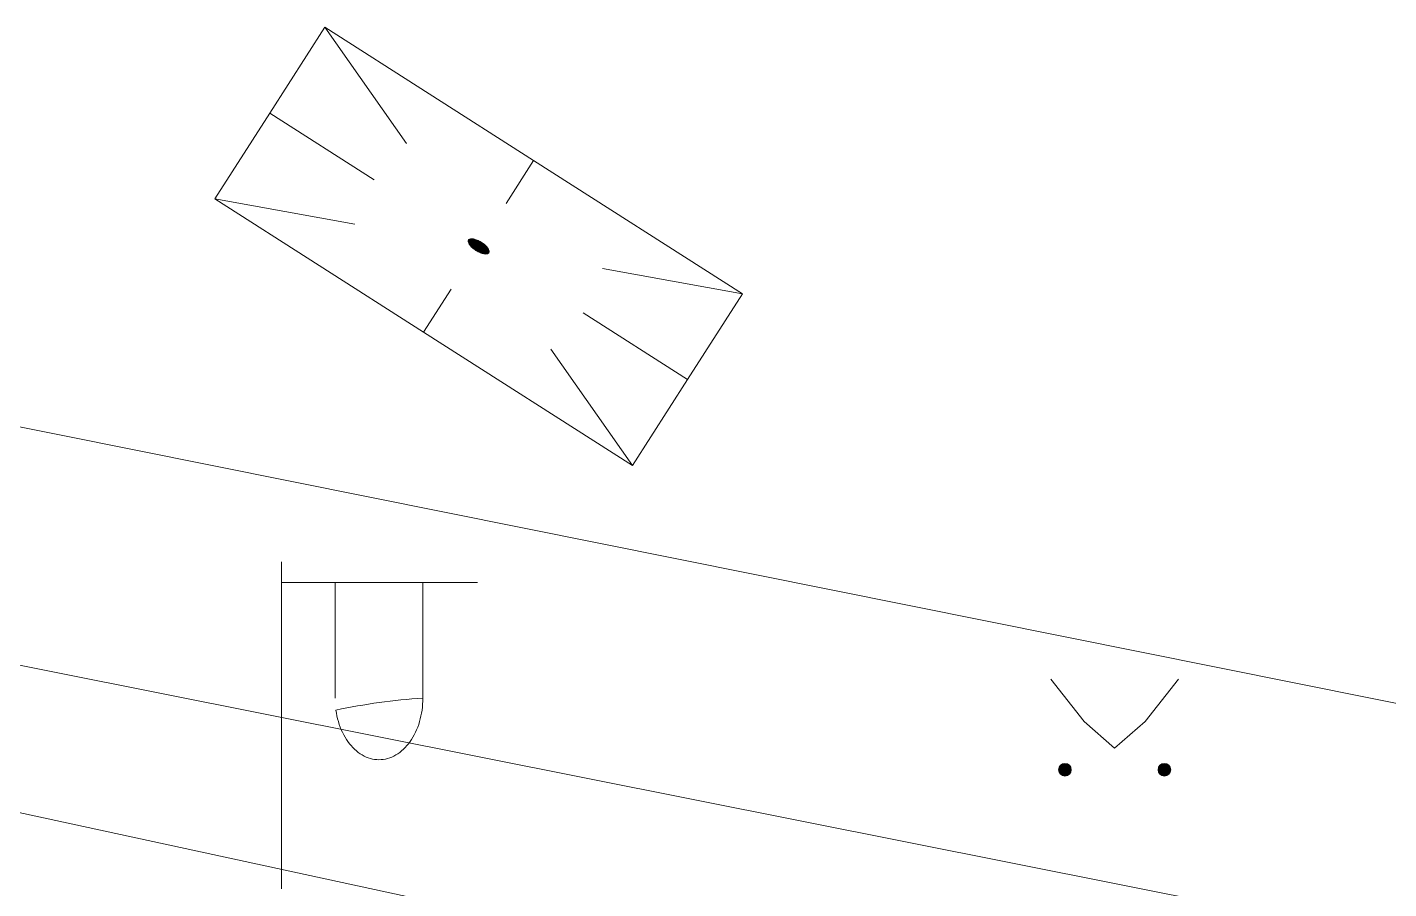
# Model space of a CAD drawing. Extents: x 1000 to 4000, y -5000 to -1000.
# Drawn here: x 1504.07 to 1524.89, y -4598.34 to -4585.15 of the extents above; entities that cross this region are included whole.
import ezdxf

# ---------------------------------------------------------------- set-up
doc = ezdxf.new("R2010")
doc.units = 0
doc.header["$MEASUREMENT"] = 0
for name, color, linetype in [('СЛОЙ_11', 7, 'CONTINUOUS'), ('СЛОЙ_24', 7, 'CONTINUOUS'), ('СЛОЙ_3', 7, 'CONTINUOUS'), ('СЛОЙ_41', 7, 'CONTINUOUS'), ('СЛОЙ_7', 7, 'CONTINUOUS')]:
    doc.layers.add(name, color=color, linetype=linetype)

msp = doc.modelspace()

# ---------------------------------------------------------------- linework, layer by layer
at = {"layer": 'СЛОЙ_11', "color": 253, "linetype": 'Continuous', "lineweight": 0}
msp.add_lwpolyline([(1482.037, -4586.931), (1500.976, -4590.672), (1538.842, -4598.279)], dxfattribs=at)
at = {"layer": 'СЛОЙ_24', "color": 253, "linetype": 'Continuous', "lineweight": 0}
for points in [[(1462.315, -4586.172), (1470.225, -4588.189), (1527.289, -4599.573), (1565.409, -4607.795)], [(1458.417, -4588.725), (1471.019, -4591.133), (1499.815, -4596.274), (1537.222, -4604.379), (1552.693, -4607.8), (1559.335, -4609.118)]]:
    msp.add_lwpolyline(points, dxfattribs=at)
at = {"layer": 'СЛОЙ_3', "color": 253, "linetype": 'Continuous', "lineweight": 0}
for p, q in [((1507.954, -4598.336), (1507.954, -4593.336)), ((1507.954, -4596.336), (1507.954, -4593.336)), ((1507.954, -4593.65), (1510.954, -4593.65)), ((1508.775, -4595.418), (1508.775, -4593.65)), ((1510.117, -4595.418), (1510.117, -4593.65))]:
    msp.add_line(p, q, dxfattribs=at)
msp.add_lwpolyline([(1510.117, -4595.418, -0.035191), (1510.104, -4595.602, -0.036545), (1510.066, -4595.779, -0.03934), (1510.004, -4595.942, -0.0437), (1509.921, -4596.085, -0.049642), (1509.819, -4596.202, -0.056748), (1509.703, -4596.289, -0.0637), (1509.577, -4596.343, -0.068204), (1509.446, -4596.361, -0.068204), (1509.315, -4596.343, -0.0637), (1509.189, -4596.289, -0.056748), (1509.073, -4596.202, -0.049642), (1508.971, -4596.085, -0.0437), (1508.888, -4595.942, -0.03934), (1508.826, -4595.779, -0.036545), (1508.788, -4595.602, -0.035191)], format="xyb", close=True, dxfattribs=at)
at = {"layer": 'СЛОЙ_41', "color": 253, "linetype": 'Continuous', "lineweight": 0}
for p, q in [((1519.72, -4595.127), (1520.23, -4595.777)), ((1521.67, -4595.127), (1521.16, -4595.777)), ((1520.23, -4595.777), (1520.69, -4596.187)), ((1521.16, -4595.777), (1520.69, -4596.187))]:
    msp.add_line(p, q, dxfattribs=at)
for centre in [(1519.934, -4596.515), (1521.455, -4596.515)]:
    msp.add_circle(centre, 0.0976, dxfattribs=at)
for points in [[(1519.852, -4596.569), (1519.843, -4596.478), (1519.852, -4596.461)], [(1519.865, -4596.584), (1519.852, -4596.461), (1519.865, -4596.446)], [(1519.852, -4596.569), (1519.852, -4596.461), (1519.865, -4596.584)], [(1519.879, -4596.596), (1519.865, -4596.446), (1519.879, -4596.434)], [(1519.865, -4596.584), (1519.865, -4596.446), (1519.879, -4596.596)], [(1519.896, -4596.605), (1519.879, -4596.434), (1519.896, -4596.425)], [(1519.879, -4596.596), (1519.879, -4596.434), (1519.896, -4596.605)], [(1519.915, -4596.611), (1519.896, -4596.425), (1519.915, -4596.419)], [(1519.896, -4596.605), (1519.896, -4596.425), (1519.915, -4596.611)], [(1519.934, -4596.613), (1519.915, -4596.419), (1519.934, -4596.417)], [(1519.915, -4596.611), (1519.915, -4596.419), (1519.934, -4596.613)], [(1521.373, -4596.569), (1521.364, -4596.478), (1521.373, -4596.461)], [(1521.386, -4596.584), (1521.373, -4596.461), (1521.386, -4596.446)], [(1521.373, -4596.569), (1521.373, -4596.461), (1521.386, -4596.584)], [(1521.4, -4596.596), (1521.386, -4596.446), (1521.4, -4596.434)], [(1521.386, -4596.584), (1521.386, -4596.446), (1521.4, -4596.596)], [(1521.417, -4596.605), (1521.4, -4596.434), (1521.417, -4596.425)], [(1521.4, -4596.596), (1521.4, -4596.434), (1521.417, -4596.605)], [(1521.436, -4596.611), (1521.417, -4596.425), (1521.436, -4596.419)], [(1521.417, -4596.605), (1521.417, -4596.425), (1521.436, -4596.611)], [(1521.455, -4596.613), (1521.436, -4596.419), (1521.455, -4596.417)], [(1521.436, -4596.611), (1521.436, -4596.419), (1521.455, -4596.613)], [(1519.838, -4596.534), (1519.836, -4596.515), (1519.838, -4596.496)], [(1519.843, -4596.552), (1519.838, -4596.496), (1519.843, -4596.478)], [(1519.838, -4596.534), (1519.838, -4596.496), (1519.843, -4596.552)], [(1519.843, -4596.552), (1519.843, -4596.478), (1519.852, -4596.569)], [(1521.359, -4596.534), (1521.357, -4596.515), (1521.359, -4596.496)], [(1521.364, -4596.552), (1521.359, -4596.496), (1521.364, -4596.478)], [(1521.359, -4596.534), (1521.359, -4596.496), (1521.364, -4596.552)], [(1521.364, -4596.552), (1521.364, -4596.478), (1521.373, -4596.569)]]:
    msp.add_solid(points, dxfattribs=at)
at = {"layer": 'СЛОЙ_41', "color": 253, "linetype": 'Continuous', "lineweight": 0, "extrusion": (0, 0, -1)}
for points in [[(-1519.934, -4596.613), (-1519.934, -4596.417), (-1519.953, -4596.611)], [(-1519.953, -4596.611), (-1519.934, -4596.417), (-1519.953, -4596.419)], [(-1519.953, -4596.611), (-1519.953, -4596.419), (-1519.971, -4596.605)], [(-1519.971, -4596.605), (-1519.953, -4596.419), (-1519.971, -4596.425)], [(-1519.971, -4596.605), (-1519.971, -4596.425), (-1519.988, -4596.596)], [(-1519.988, -4596.596), (-1519.971, -4596.425), (-1519.988, -4596.434)], [(-1519.988, -4596.596), (-1519.988, -4596.434), (-1520.003, -4596.584)], [(-1520.003, -4596.584), (-1519.988, -4596.434), (-1520.003, -4596.446)], [(-1520.003, -4596.584), (-1520.003, -4596.446), (-1520.015, -4596.569)], [(-1520.015, -4596.569), (-1520.003, -4596.446), (-1520.015, -4596.461)], [(-1520.015, -4596.569), (-1520.015, -4596.461), (-1520.024, -4596.552)], [(-1520.024, -4596.552), (-1520.015, -4596.461), (-1520.024, -4596.478)], [(-1521.455, -4596.613), (-1521.455, -4596.417), (-1521.474, -4596.611)], [(-1521.474, -4596.611), (-1521.455, -4596.417), (-1521.474, -4596.419)], [(-1521.474, -4596.611), (-1521.474, -4596.419), (-1521.492, -4596.605)], [(-1521.492, -4596.605), (-1521.474, -4596.419), (-1521.492, -4596.425)], [(-1521.492, -4596.605), (-1521.492, -4596.425), (-1521.509, -4596.596)], [(-1521.509, -4596.596), (-1521.492, -4596.425), (-1521.509, -4596.434)], [(-1521.509, -4596.596), (-1521.509, -4596.434), (-1521.524, -4596.584)], [(-1521.524, -4596.584), (-1521.509, -4596.434), (-1521.524, -4596.446)], [(-1521.524, -4596.584), (-1521.524, -4596.446), (-1521.536, -4596.569)], [(-1521.536, -4596.569), (-1521.524, -4596.446), (-1521.536, -4596.461)], [(-1521.536, -4596.569), (-1521.536, -4596.461), (-1521.545, -4596.552)], [(-1521.545, -4596.552), (-1521.536, -4596.461), (-1521.545, -4596.478)], [(-1520.024, -4596.552), (-1520.024, -4596.478), (-1520.029, -4596.534)], [(-1520.029, -4596.534), (-1520.024, -4596.478), (-1520.029, -4596.496)], [(-1520.029, -4596.534), (-1520.029, -4596.496), (-1520.031, -4596.515)], [(-1521.545, -4596.552), (-1521.545, -4596.478), (-1521.55, -4596.534)], [(-1521.55, -4596.534), (-1521.545, -4596.478), (-1521.55, -4596.496)], [(-1521.55, -4596.534), (-1521.55, -4596.496), (-1521.552, -4596.515)]]:
    msp.add_solid(points, dxfattribs=at)
at = {"layer": 'СЛОЙ_7', "color": 253, "linetype": 'Continuous', "lineweight": 0}
for p, q in [((1508.618, -4585.154), (1507.778, -4586.467)), ((1508.618, -4585.154), (1509.866, -4586.933)), ((1508.618, -4585.154), (1511.81, -4587.192)), ((1507.778, -4586.467), (1506.938, -4587.782)), ((1507.778, -4586.467), (1509.373, -4587.487)), ((1511.81, -4587.192), (1511.39, -4587.85)), ((1511.81, -4587.192), (1515.002, -4589.231)), ((1506.938, -4587.782), (1509.077, -4588.166)), ((1506.938, -4587.782), (1510.129, -4589.821)), ((1511.123, -4588.605), (1511.123, -4588.605)), ((1515.002, -4589.231), (1512.863, -4588.847)), ((1510.129, -4589.821), (1510.549, -4589.163)), ((1515.002, -4589.231), (1514.161, -4590.546)), ((1514.161, -4590.546), (1512.566, -4589.526)), ((1510.129, -4589.821), (1513.321, -4591.86)), ((1513.321, -4591.86), (1512.075, -4590.082)), ((1514.161, -4590.546), (1513.321, -4591.86))]:
    msp.add_line(p, q, dxfattribs=at)
for centre, radius, start, end in [((1510.845, -4588.427), 0.0337, 147.9939, 173.7711), ((1510.863, -4588.428), 0.0519, 174.1132, 193.4973), ((1510.903, -4588.419), 0.0925, 193.2231, 206.4108), ((1510.845, -4588.427), 0.0337, 121.0975, 146.8748), ((1510.961, -4588.391), 0.157, 206.1504, 215.4153), ((1510.854, -4588.443), 0.0519, 101.3714, 120.7555), ((1511.028, -4588.345), 0.239, 215.2584, 222.2569), ((1510.862, -4588.483), 0.0925, 88.4579, 101.6455), ((1511.091, -4588.288), 0.324, 222.1654, 227.8711), ((1510.861, -4588.547), 0.157, 79.4533, 88.7182), ((1511.139, -4588.235), 0.395, 227.8133, 232.8115), ((1510.847, -4588.628), 0.239, 72.6117, 79.6102), ((1511.163, -4588.203), 0.435, 232.7694, 237.4531), ((1510.822, -4588.709), 0.324, 66.9975, 72.7032), ((1510.795, -4588.774), 0.395, 62.0571, 67.0553), ((1510.776, -4588.81), 0.435, 57.4155, 62.0993), ((1510.776, -4588.81), 0.435, 52.7694, 57.4531), ((1510.801, -4588.778), 0.395, 47.8133, 52.8115), ((1510.849, -4588.726), 0.324, 42.1654, 47.8711), ((1510.912, -4588.669), 0.239, 35.2584, 42.2569), ((1510.979, -4588.622), 0.157, 26.1504, 35.4153), ((1511.037, -4588.594), 0.0925, 13.2231, 26.4108), ((1511.164, -4588.204), 0.435, 237.4155, 242.0993), ((1511.145, -4588.239), 0.395, 242.0571, 247.0553), ((1511.118, -4588.305), 0.324, 246.9975, 252.7032), ((1511.093, -4588.386), 0.239, 252.6117, 259.6102), ((1511.078, -4588.467), 0.157, 259.4533, 268.7182), ((1511.077, -4588.531), 0.0925, 268.4579, 281.6455), ((1511.086, -4588.571), 0.0519, 281.3714, 300.7555), ((1511.095, -4588.586), 0.0337, 301.0975, 326.8748), ((1511.095, -4588.587), 0.0337, 327.9939, 353.7711), ((1511.077, -4588.585), 0.0519, 354.1132, 13.4973)]:
    msp.add_arc(centre, radius, start, end, dxfattribs=at)
for points in [[(1510.811, -4588.433), (1510.811, -4588.425), (1510.811, -4588.423)], [(1510.811, -4588.433), (1510.811, -4588.423), (1510.812, -4588.434)], [(1510.812, -4588.434), (1510.811, -4588.423), (1510.812, -4588.423)], [(1510.811, -4588.432), (1510.811, -4588.426), (1510.811, -4588.425)], [(1510.811, -4588.432), (1510.811, -4588.425), (1510.811, -4588.433)], [(1510.811, -4588.431), (1510.811, -4588.427), (1510.811, -4588.426)], [(1510.811, -4588.431), (1510.811, -4588.426), (1510.811, -4588.432)], [(1510.811, -4588.429), (1510.811, -4588.429), (1510.811, -4588.427)], [(1510.811, -4588.429), (1510.811, -4588.427), (1510.811, -4588.431)], [(1510.813, -4588.44), (1510.812, -4588.419), (1510.813, -4588.417)], [(1510.812, -4588.438), (1510.812, -4588.421), (1510.812, -4588.419)], [(1510.812, -4588.438), (1510.812, -4588.419), (1510.812, -4588.439)], [(1510.812, -4588.439), (1510.812, -4588.419), (1510.812, -4588.419)], [(1510.812, -4588.439), (1510.812, -4588.419), (1510.813, -4588.44)], [(1510.812, -4588.436), (1510.812, -4588.423), (1510.812, -4588.421)], [(1510.812, -4588.436), (1510.812, -4588.421), (1510.812, -4588.436)], [(1510.812, -4588.436), (1510.812, -4588.421), (1510.812, -4588.421)], [(1510.812, -4588.436), (1510.812, -4588.421), (1510.812, -4588.438)], [(1510.812, -4588.434), (1510.812, -4588.423), (1510.812, -4588.436)], [(1510.814, -4588.445), (1510.813, -4588.415), (1510.814, -4588.414)], [(1510.813, -4588.444), (1510.813, -4588.416), (1510.813, -4588.415)], [(1510.813, -4588.444), (1510.813, -4588.415), (1510.814, -4588.445)], [(1510.813, -4588.443), (1510.813, -4588.417), (1510.813, -4588.416)], [(1510.813, -4588.443), (1510.813, -4588.416), (1510.813, -4588.444)], [(1510.813, -4588.44), (1510.813, -4588.417), (1510.813, -4588.441)], [(1510.813, -4588.441), (1510.813, -4588.417), (1510.813, -4588.417)], [(1510.813, -4588.441), (1510.813, -4588.417), (1510.813, -4588.443)], [(1510.815, -4588.448), (1510.814, -4588.413), (1510.815, -4588.412)], [(1510.814, -4588.446), (1510.814, -4588.414), (1510.814, -4588.413)], [(1510.814, -4588.446), (1510.814, -4588.413), (1510.815, -4588.448)], [(1510.814, -4588.445), (1510.814, -4588.414), (1510.814, -4588.446)], [(1510.815, -4588.45), (1510.815, -4588.411), (1510.815, -4588.41)], [(1510.815, -4588.45), (1510.815, -4588.41), (1510.816, -4588.451)], [(1510.816, -4588.451), (1510.815, -4588.41), (1510.816, -4588.41)], [(1510.815, -4588.449), (1510.815, -4588.412), (1510.815, -4588.411)], [(1510.815, -4588.449), (1510.815, -4588.411), (1510.815, -4588.45)], [(1510.815, -4588.448), (1510.815, -4588.412), (1510.815, -4588.449)], [(1510.817, -4588.454), (1510.816, -4588.409), (1510.817, -4588.408)], [(1510.816, -4588.453), (1510.816, -4588.41), (1510.816, -4588.409)], [(1510.816, -4588.453), (1510.816, -4588.409), (1510.817, -4588.454)], [(1510.816, -4588.451), (1510.816, -4588.41), (1510.816, -4588.453)], [(1510.818, -4588.456), (1510.817, -4588.408), (1510.818, -4588.407)], [(1510.817, -4588.454), (1510.817, -4588.408), (1510.818, -4588.456)], [(1510.819, -4588.458), (1510.818, -4588.407), (1510.819, -4588.406)], [(1510.818, -4588.456), (1510.818, -4588.407), (1510.818, -4588.457)], [(1510.818, -4588.457), (1510.818, -4588.407), (1510.818, -4588.407)], [(1510.818, -4588.457), (1510.818, -4588.407), (1510.819, -4588.458)], [(1510.82, -4588.461), (1510.819, -4588.405), (1510.82, -4588.404)], [(1510.819, -4588.459), (1510.819, -4588.406), (1510.819, -4588.405)], [(1510.819, -4588.459), (1510.819, -4588.405), (1510.82, -4588.461)], [(1510.819, -4588.458), (1510.819, -4588.406), (1510.819, -4588.459)], [(1510.82, -4588.461), (1510.82, -4588.404), (1510.821, -4588.462)], [(1510.821, -4588.462), (1510.82, -4588.404), (1510.821, -4588.404)], [(1510.822, -4588.465), (1510.821, -4588.403), (1510.822, -4588.402)], [(1510.821, -4588.464), (1510.821, -4588.404), (1510.821, -4588.403)], [(1510.821, -4588.464), (1510.821, -4588.403), (1510.822, -4588.465)], [(1510.821, -4588.462), (1510.821, -4588.404), (1510.821, -4588.464)], [(1510.822, -4588.465), (1510.822, -4588.402), (1510.823, -4588.466)], [(1510.823, -4588.466), (1510.822, -4588.402), (1510.823, -4588.402)], [(1510.824, -4588.469), (1510.823, -4588.401), (1510.824, -4588.4)], [(1510.823, -4588.467), (1510.823, -4588.402), (1510.823, -4588.401)], [(1510.823, -4588.467), (1510.823, -4588.401), (1510.824, -4588.469)], [(1510.823, -4588.466), (1510.823, -4588.402), (1510.823, -4588.467)], [(1510.824, -4588.469), (1510.824, -4588.4), (1510.825, -4588.47)], [(1510.825, -4588.47), (1510.824, -4588.4), (1510.825, -4588.4)], [(1510.826, -4588.472), (1510.825, -4588.4), (1510.826, -4588.399)], [(1510.825, -4588.47), (1510.825, -4588.4), (1510.826, -4588.472)], [(1510.826, -4588.472), (1510.826, -4588.399), (1510.827, -4588.473)], [(1510.827, -4588.473), (1510.826, -4588.399), (1510.827, -4588.399)], [(1510.828, -4588.475), (1510.827, -4588.399), (1510.828, -4588.398)], [(1510.827, -4588.473), (1510.827, -4588.399), (1510.828, -4588.475)], [(1510.83, -4588.478), (1510.828, -4588.398), (1510.83, -4588.397)], [(1510.828, -4588.475), (1510.828, -4588.398), (1510.828, -4588.476)], [(1510.828, -4588.476), (1510.828, -4588.398), (1510.828, -4588.398)], [(1510.828, -4588.476), (1510.828, -4588.398), (1510.83, -4588.478)], [(1510.832, -4588.48), (1510.83, -4588.397), (1510.832, -4588.396)], [(1510.83, -4588.478), (1510.83, -4588.397), (1510.83, -4588.479)], [(1510.83, -4588.479), (1510.83, -4588.397), (1510.83, -4588.397)], [(1510.83, -4588.479), (1510.83, -4588.397), (1510.832, -4588.48)], [(1510.834, -4588.483), (1510.832, -4588.396), (1510.834, -4588.395)], [(1510.832, -4588.48), (1510.832, -4588.396), (1510.832, -4588.482)], [(1510.832, -4588.482), (1510.832, -4588.396), (1510.832, -4588.396)], [(1510.832, -4588.482), (1510.832, -4588.396), (1510.834, -4588.483)], [(1510.836, -4588.486), (1510.834, -4588.395), (1510.836, -4588.394)], [(1510.834, -4588.483), (1510.834, -4588.395), (1510.834, -4588.484)], [(1510.834, -4588.484), (1510.834, -4588.395), (1510.834, -4588.395)], [(1510.834, -4588.484), (1510.834, -4588.395), (1510.836, -4588.486)], [(1510.836, -4588.486), (1510.836, -4588.394), (1510.836, -4588.487)], [(1510.836, -4588.487), (1510.836, -4588.394), (1510.836, -4588.394)], [(1510.836, -4588.487), (1510.836, -4588.394), (1510.838, -4588.489)], [(1510.838, -4588.489), (1510.836, -4588.394), (1510.838, -4588.394)], [(1510.839, -4588.49), (1510.838, -4588.394), (1510.839, -4588.393)], [(1510.838, -4588.489), (1510.838, -4588.394), (1510.839, -4588.49)], [(1510.839, -4588.49), (1510.839, -4588.393), (1510.84, -4588.492)], [(1510.84, -4588.492), (1510.839, -4588.393), (1510.84, -4588.393)], [(1510.84, -4588.492), (1510.84, -4588.393), (1510.841, -4588.493)], [(1510.841, -4588.493), (1510.84, -4588.393), (1510.841, -4588.393)], [(1510.842, -4588.495), (1510.841, -4588.393), (1510.842, -4588.392)], [(1510.841, -4588.493), (1510.841, -4588.393), (1510.842, -4588.495)], [(1510.842, -4588.495), (1510.842, -4588.392), (1510.843, -4588.496)], [(1510.843, -4588.496), (1510.842, -4588.392), (1510.843, -4588.392)], [(1510.843, -4588.496), (1510.843, -4588.392), (1510.845, -4588.498)], [(1510.845, -4588.498), (1510.843, -4588.392), (1510.845, -4588.392)], [(1510.845, -4588.498), (1510.845, -4588.392), (1510.846, -4588.499)], [(1510.846, -4588.499), (1510.845, -4588.392), (1510.846, -4588.392)], [(1510.847, -4588.501), (1510.846, -4588.392), (1510.847, -4588.391)], [(1510.846, -4588.499), (1510.846, -4588.392), (1510.847, -4588.501)], [(1510.847, -4588.501), (1510.847, -4588.391), (1510.848, -4588.502)], [(1510.848, -4588.502), (1510.847, -4588.391), (1510.848, -4588.391)], [(1510.848, -4588.502), (1510.848, -4588.391), (1510.85, -4588.504)], [(1510.85, -4588.504), (1510.848, -4588.391), (1510.85, -4588.391)], [(1510.85, -4588.504), (1510.85, -4588.391), (1510.851, -4588.505)], [(1510.851, -4588.505), (1510.85, -4588.391), (1510.851, -4588.391)], [(1510.851, -4588.505), (1510.851, -4588.391), (1510.853, -4588.507)], [(1510.853, -4588.507), (1510.851, -4588.391), (1510.853, -4588.391)], [(1510.853, -4588.507), (1510.853, -4588.391), (1510.854, -4588.508)], [(1510.854, -4588.508), (1510.853, -4588.391), (1510.854, -4588.391)], [(1510.854, -4588.508), (1510.854, -4588.391), (1510.855, -4588.51)], [(1510.855, -4588.51), (1510.854, -4588.391), (1510.855, -4588.391)], [(1510.856, -4588.511), (1510.855, -4588.391), (1510.856, -4588.39)], [(1510.855, -4588.51), (1510.855, -4588.391), (1510.856, -4588.511)], [(1510.856, -4588.511), (1510.856, -4588.39), (1510.858, -4588.513)], [(1510.858, -4588.513), (1510.856, -4588.39), (1510.858, -4588.39)], [(1510.858, -4588.513), (1510.858, -4588.39), (1510.859, -4588.514)], [(1510.859, -4588.514), (1510.858, -4588.39), (1510.859, -4588.39)], [(1510.859, -4588.514), (1510.859, -4588.39), (1510.861, -4588.516)], [(1510.861, -4588.516), (1510.859, -4588.39), (1510.861, -4588.39)], [(1510.861, -4588.516), (1510.861, -4588.39), (1510.862, -4588.517)], [(1510.862, -4588.517), (1510.861, -4588.39), (1510.862, -4588.39)], [(1510.862, -4588.517), (1510.862, -4588.39), (1510.864, -4588.519)], [(1510.864, -4588.519), (1510.864, -4588.39), (1510.865, -4588.52)], [(1510.865, -4588.52), (1510.865, -4588.39), (1510.867, -4588.521)], [(1510.867, -4588.521), (1510.867, -4588.39), (1510.868, -4588.523)], [(1510.868, -4588.523), (1510.868, -4588.39), (1510.87, -4588.524)], [(1510.87, -4588.524), (1510.87, -4588.391), (1510.871, -4588.525)], [(1510.871, -4588.525), (1510.871, -4588.391), (1510.873, -4588.527)], [(1510.873, -4588.527), (1510.873, -4588.391), (1510.874, -4588.528)], [(1510.874, -4588.528), (1510.874, -4588.391), (1510.876, -4588.53)], [(1510.876, -4588.53), (1510.876, -4588.391), (1510.878, -4588.531)], [(1510.878, -4588.531), (1510.878, -4588.391), (1510.88, -4588.533)], [(1510.88, -4588.533), (1510.88, -4588.391), (1510.881, -4588.534)], [(1510.881, -4588.534), (1510.881, -4588.392), (1510.883, -4588.536)], [(1510.883, -4588.536), (1510.883, -4588.392), (1510.884, -4588.537)], [(1510.884, -4588.537), (1510.884, -4588.392), (1510.886, -4588.539)], [(1510.886, -4588.539), (1510.886, -4588.392), (1510.888, -4588.54)], [(1510.888, -4588.54), (1510.888, -4588.393), (1510.89, -4588.542)], [(1510.89, -4588.542), (1510.89, -4588.393), (1510.891, -4588.543)], [(1510.891, -4588.543), (1510.891, -4588.393), (1510.893, -4588.544)], [(1510.893, -4588.544), (1510.893, -4588.394), (1510.895, -4588.545)], [(1510.895, -4588.545), (1510.895, -4588.394), (1510.897, -4588.547)], [(1510.897, -4588.547), (1510.897, -4588.394), (1510.898, -4588.548)], [(1510.898, -4588.548), (1510.898, -4588.395), (1510.9, -4588.55)], [(1510.9, -4588.55), (1510.9, -4588.395), (1510.902, -4588.551)], [(1510.902, -4588.551), (1510.902, -4588.395), (1510.904, -4588.553)], [(1510.904, -4588.553), (1510.904, -4588.396), (1510.905, -4588.554)], [(1510.905, -4588.554), (1510.905, -4588.396), (1510.908, -4588.555)], [(1510.908, -4588.555), (1510.908, -4588.397), (1510.909, -4588.556)], [(1510.909, -4588.556), (1510.909, -4588.397), (1510.911, -4588.558)], [(1510.911, -4588.558), (1510.911, -4588.398), (1510.913, -4588.559)], [(1510.913, -4588.559), (1510.913, -4588.398), (1510.915, -4588.561)], [(1510.915, -4588.561), (1510.915, -4588.399), (1510.917, -4588.562)], [(1510.917, -4588.562), (1510.917, -4588.399), (1510.919, -4588.563)], [(1510.919, -4588.563), (1510.919, -4588.4), (1510.92, -4588.564)], [(1510.92, -4588.564), (1510.92, -4588.401), (1510.923, -4588.566)], [(1510.923, -4588.566), (1510.923, -4588.401), (1510.924, -4588.567)], [(1510.924, -4588.567), (1510.924, -4588.402), (1510.927, -4588.568)], [(1510.927, -4588.568), (1510.927, -4588.403), (1510.928, -4588.569)], [(1510.928, -4588.569), (1510.928, -4588.403), (1510.93, -4588.571)], [(1510.93, -4588.571), (1510.93, -4588.404), (1510.932, -4588.572)], [(1510.932, -4588.572), (1510.932, -4588.405), (1510.934, -4588.573)], [(1510.934, -4588.573), (1510.934, -4588.405), (1510.936, -4588.574)], [(1510.936, -4588.574), (1510.936, -4588.406), (1510.938, -4588.576)], [(1510.938, -4588.576), (1510.938, -4588.407), (1510.94, -4588.576)], [(1510.94, -4588.576), (1510.94, -4588.407), (1510.942, -4588.578)], [(1510.942, -4588.578), (1510.942, -4588.408), (1510.944, -4588.579)], [(1510.944, -4588.579), (1510.944, -4588.409), (1510.946, -4588.58)], [(1510.946, -4588.58), (1510.946, -4588.41), (1510.948, -4588.581)], [(1510.948, -4588.581), (1510.948, -4588.411), (1510.95, -4588.583)], [(1510.95, -4588.583), (1510.95, -4588.412), (1510.952, -4588.583)], [(1510.952, -4588.583), (1510.952, -4588.412), (1510.954, -4588.585)], [(1510.954, -4588.585), (1510.954, -4588.413), (1510.956, -4588.586)], [(1510.956, -4588.586), (1510.956, -4588.414), (1510.958, -4588.587)], [(1510.958, -4588.587), (1510.958, -4588.415), (1510.96, -4588.588)], [(1510.96, -4588.588), (1510.96, -4588.416), (1510.962, -4588.589)], [(1510.962, -4588.589), (1510.962, -4588.417), (1510.964, -4588.59)], [(1510.964, -4588.59), (1510.964, -4588.418), (1510.966, -4588.591)], [(1510.966, -4588.591), (1510.966, -4588.419), (1510.968, -4588.592)], [(1510.968, -4588.592), (1510.968, -4588.42), (1510.97, -4588.593)], [(1510.97, -4588.593), (1510.97, -4588.421), (1510.972, -4588.594)], [(1510.972, -4588.594), (1510.972, -4588.422), (1510.974, -4588.595)], [(1510.974, -4588.595), (1510.974, -4588.423), (1510.976, -4588.596)], [(1510.976, -4588.596), (1510.976, -4588.424), (1510.978, -4588.597)], [(1510.978, -4588.597), (1510.978, -4588.425), (1510.98, -4588.598)], [(1510.98, -4588.598), (1510.98, -4588.426), (1510.982, -4588.599)], [(1510.982, -4588.599), (1510.982, -4588.427), (1510.984, -4588.599)], [(1510.984, -4588.599), (1510.984, -4588.428), (1510.986, -4588.601)], [(1510.986, -4588.601), (1510.986, -4588.429), (1510.988, -4588.601)], [(1510.988, -4588.601), (1510.988, -4588.43), (1510.99, -4588.602)], [(1510.99, -4588.602), (1510.99, -4588.432), (1510.992, -4588.603)], [(1510.992, -4588.603), (1510.992, -4588.432), (1510.994, -4588.604)], [(1510.994, -4588.604), (1510.994, -4588.434), (1510.996, -4588.605)], [(1510.996, -4588.605), (1510.996, -4588.435), (1510.998, -4588.606)], [(1510.998, -4588.606), (1510.998, -4588.436), (1510.999, -4588.606)], [(1510.999, -4588.606), (1510.999, -4588.437), (1511.002, -4588.607)], [(1511.002, -4588.607), (1511.002, -4588.439), (1511.003, -4588.608)], [(1511.003, -4588.608), (1511.003, -4588.439), (1511.006, -4588.609)], [(1511.006, -4588.609), (1511.006, -4588.441), (1511.007, -4588.609)], [(1511.007, -4588.609), (1511.007, -4588.442), (1511.01, -4588.61)], [(1511.01, -4588.61), (1511.01, -4588.443), (1511.011, -4588.61)], [(1511.011, -4588.61), (1511.011, -4588.444), (1511.014, -4588.611)], [(1511.014, -4588.611), (1511.014, -4588.446), (1511.015, -4588.612)], [(1511.015, -4588.612), (1511.015, -4588.447), (1511.017, -4588.613)], [(1511.017, -4588.613), (1511.017, -4588.448), (1511.019, -4588.613)], [(1511.019, -4588.613), (1511.019, -4588.449), (1511.021, -4588.614)], [(1511.021, -4588.614), (1511.021, -4588.451), (1511.023, -4588.614)], [(1511.023, -4588.614), (1511.023, -4588.452), (1511.025, -4588.615)], [(1511.025, -4588.615), (1511.025, -4588.454), (1511.026, -4588.615)], [(1511.026, -4588.615), (1511.026, -4588.455), (1511.029, -4588.616)], [(1511.029, -4588.616), (1511.029, -4588.456), (1511.03, -4588.616)], [(1511.03, -4588.616), (1511.03, -4588.457), (1511.032, -4588.617)], [(1511.032, -4588.617), (1511.032, -4588.459), (1511.034, -4588.617)], [(1511.034, -4588.617), (1511.034, -4588.46), (1511.036, -4588.618)], [(1511.036, -4588.618), (1511.036, -4588.462), (1511.037, -4588.618)], [(1511.037, -4588.618), (1511.037, -4588.463), (1511.04, -4588.619)], [(1511.04, -4588.619), (1511.04, -4588.464), (1511.041, -4588.619)], [(1511.041, -4588.619), (1511.041, -4588.465), (1511.043, -4588.62)], [(1511.043, -4588.62), (1511.043, -4588.467), (1511.045, -4588.62)], [(1511.045, -4588.62), (1511.045, -4588.468), (1511.047, -4588.62)], [(1511.047, -4588.62), (1511.047, -4588.47), (1511.048, -4588.621)], [(1511.048, -4588.621), (1511.048, -4588.471), (1511.05, -4588.621)], [(1511.05, -4588.621), (1511.05, -4588.473), (1511.052, -4588.621)], [(1511.052, -4588.621), (1511.052, -4588.474), (1511.054, -4588.622)], [(1511.054, -4588.622), (1511.054, -4588.475), (1511.055, -4588.622)], [(1511.055, -4588.622), (1511.055, -4588.477), (1511.057, -4588.622)], [(1511.057, -4588.622), (1511.057, -4588.478), (1511.058, -4588.622)], [(1511.058, -4588.622), (1511.058, -4588.479), (1511.06, -4588.622)], [(1511.06, -4588.622), (1511.06, -4588.481), (1511.062, -4588.623)], [(1511.062, -4588.623), (1511.062, -4588.482), (1511.064, -4588.623)], [(1511.064, -4588.623), (1511.064, -4588.484), (1511.065, -4588.623)], [(1511.065, -4588.623), (1511.065, -4588.485), (1511.067, -4588.623)], [(1511.067, -4588.623), (1511.067, -4588.487), (1511.068, -4588.623)], [(1511.068, -4588.623), (1511.068, -4588.488), (1511.07, -4588.623)], [(1511.07, -4588.623), (1511.07, -4588.49), (1511.071, -4588.623)], [(1511.071, -4588.623), (1511.071, -4588.491), (1511.073, -4588.623)], [(1511.073, -4588.623), (1511.073, -4588.493), (1511.074, -4588.623)], [(1511.074, -4588.623), (1511.074, -4588.494), (1511.076, -4588.624)]]:
    msp.add_solid(points, dxfattribs=at)
at = {"layer": 'СЛОЙ_7', "color": 253, "linetype": 'Continuous', "lineweight": 0, "extrusion": (0, 0, -1)}
for points in [[(-1510.864, -4588.519), (-1510.862, -4588.39), (-1510.864, -4588.39)], [(-1510.865, -4588.52), (-1510.864, -4588.39), (-1510.865, -4588.39)], [(-1510.867, -4588.521), (-1510.865, -4588.39), (-1510.867, -4588.39)], [(-1510.868, -4588.523), (-1510.867, -4588.39), (-1510.868, -4588.39)], [(-1510.87, -4588.524), (-1510.868, -4588.39), (-1510.87, -4588.391)], [(-1510.871, -4588.525), (-1510.87, -4588.391), (-1510.871, -4588.391)], [(-1510.873, -4588.527), (-1510.871, -4588.391), (-1510.873, -4588.391)], [(-1510.874, -4588.528), (-1510.873, -4588.391), (-1510.874, -4588.391)], [(-1510.876, -4588.53), (-1510.874, -4588.391), (-1510.876, -4588.391)], [(-1510.878, -4588.531), (-1510.876, -4588.391), (-1510.878, -4588.391)], [(-1510.88, -4588.533), (-1510.878, -4588.391), (-1510.88, -4588.391)], [(-1510.881, -4588.534), (-1510.88, -4588.391), (-1510.881, -4588.392)], [(-1510.883, -4588.536), (-1510.881, -4588.392), (-1510.883, -4588.392)], [(-1510.884, -4588.537), (-1510.883, -4588.392), (-1510.884, -4588.392)], [(-1510.886, -4588.539), (-1510.884, -4588.392), (-1510.886, -4588.392)], [(-1510.888, -4588.54), (-1510.886, -4588.392), (-1510.888, -4588.393)], [(-1510.89, -4588.542), (-1510.888, -4588.393), (-1510.89, -4588.393)], [(-1510.891, -4588.543), (-1510.89, -4588.393), (-1510.891, -4588.393)], [(-1510.893, -4588.544), (-1510.891, -4588.393), (-1510.893, -4588.394)], [(-1510.895, -4588.545), (-1510.893, -4588.394), (-1510.895, -4588.394)], [(-1510.897, -4588.547), (-1510.895, -4588.394), (-1510.897, -4588.394)], [(-1510.898, -4588.548), (-1510.897, -4588.394), (-1510.898, -4588.395)], [(-1510.9, -4588.55), (-1510.898, -4588.395), (-1510.9, -4588.395)], [(-1510.902, -4588.551), (-1510.9, -4588.395), (-1510.902, -4588.395)], [(-1510.904, -4588.553), (-1510.902, -4588.395), (-1510.904, -4588.396)], [(-1510.905, -4588.554), (-1510.904, -4588.396), (-1510.905, -4588.396)], [(-1510.908, -4588.555), (-1510.905, -4588.396), (-1510.908, -4588.397)], [(-1510.909, -4588.556), (-1510.908, -4588.397), (-1510.909, -4588.397)], [(-1510.911, -4588.558), (-1510.909, -4588.397), (-1510.911, -4588.398)], [(-1510.913, -4588.559), (-1510.911, -4588.398), (-1510.913, -4588.398)], [(-1510.915, -4588.561), (-1510.913, -4588.398), (-1510.915, -4588.399)], [(-1510.917, -4588.562), (-1510.915, -4588.399), (-1510.917, -4588.399)], [(-1510.919, -4588.563), (-1510.917, -4588.399), (-1510.919, -4588.4)], [(-1510.92, -4588.564), (-1510.919, -4588.4), (-1510.92, -4588.401)], [(-1510.923, -4588.566), (-1510.92, -4588.401), (-1510.923, -4588.401)], [(-1510.924, -4588.567), (-1510.923, -4588.401), (-1510.924, -4588.402)], [(-1510.927, -4588.568), (-1510.924, -4588.402), (-1510.927, -4588.403)], [(-1510.928, -4588.569), (-1510.927, -4588.403), (-1510.928, -4588.403)], [(-1510.93, -4588.571), (-1510.928, -4588.403), (-1510.93, -4588.404)], [(-1510.932, -4588.572), (-1510.93, -4588.404), (-1510.932, -4588.405)], [(-1510.934, -4588.573), (-1510.932, -4588.405), (-1510.934, -4588.405)], [(-1510.936, -4588.574), (-1510.934, -4588.405), (-1510.936, -4588.406)], [(-1510.938, -4588.576), (-1510.936, -4588.406), (-1510.938, -4588.407)], [(-1510.94, -4588.576), (-1510.938, -4588.407), (-1510.94, -4588.407)], [(-1510.942, -4588.578), (-1510.94, -4588.407), (-1510.942, -4588.408)], [(-1510.944, -4588.579), (-1510.942, -4588.408), (-1510.944, -4588.409)], [(-1510.946, -4588.58), (-1510.944, -4588.409), (-1510.946, -4588.41)], [(-1510.948, -4588.581), (-1510.946, -4588.41), (-1510.948, -4588.411)], [(-1510.95, -4588.583), (-1510.948, -4588.411), (-1510.95, -4588.412)], [(-1510.952, -4588.583), (-1510.95, -4588.412), (-1510.952, -4588.412)], [(-1510.954, -4588.585), (-1510.952, -4588.412), (-1510.954, -4588.413)], [(-1510.956, -4588.586), (-1510.954, -4588.413), (-1510.956, -4588.414)], [(-1510.958, -4588.587), (-1510.956, -4588.414), (-1510.958, -4588.415)], [(-1510.96, -4588.588), (-1510.958, -4588.415), (-1510.96, -4588.416)], [(-1510.962, -4588.589), (-1510.96, -4588.416), (-1510.962, -4588.417)], [(-1510.964, -4588.59), (-1510.962, -4588.417), (-1510.964, -4588.418)], [(-1510.966, -4588.591), (-1510.964, -4588.418), (-1510.966, -4588.419)], [(-1510.968, -4588.592), (-1510.966, -4588.419), (-1510.968, -4588.42)], [(-1510.97, -4588.593), (-1510.968, -4588.42), (-1510.97, -4588.421)], [(-1510.972, -4588.594), (-1510.97, -4588.421), (-1510.972, -4588.422)], [(-1510.974, -4588.595), (-1510.972, -4588.422), (-1510.974, -4588.423)], [(-1510.976, -4588.596), (-1510.974, -4588.423), (-1510.976, -4588.424)], [(-1510.978, -4588.597), (-1510.976, -4588.424), (-1510.978, -4588.425)], [(-1510.98, -4588.598), (-1510.978, -4588.425), (-1510.98, -4588.426)], [(-1510.982, -4588.599), (-1510.98, -4588.426), (-1510.982, -4588.427)], [(-1510.984, -4588.599), (-1510.982, -4588.427), (-1510.984, -4588.428)], [(-1510.986, -4588.601), (-1510.984, -4588.428), (-1510.986, -4588.429)], [(-1510.988, -4588.601), (-1510.986, -4588.429), (-1510.988, -4588.43)], [(-1510.99, -4588.602), (-1510.988, -4588.43), (-1510.99, -4588.432)], [(-1510.992, -4588.603), (-1510.99, -4588.432), (-1510.992, -4588.432)], [(-1510.994, -4588.604), (-1510.992, -4588.432), (-1510.994, -4588.434)], [(-1510.996, -4588.605), (-1510.994, -4588.434), (-1510.996, -4588.435)], [(-1510.998, -4588.606), (-1510.996, -4588.435), (-1510.998, -4588.436)], [(-1510.999, -4588.606), (-1510.998, -4588.436), (-1510.999, -4588.437)], [(-1511.002, -4588.607), (-1510.999, -4588.437), (-1511.002, -4588.439)], [(-1511.003, -4588.608), (-1511.002, -4588.439), (-1511.003, -4588.439)], [(-1511.006, -4588.609), (-1511.003, -4588.439), (-1511.006, -4588.441)], [(-1511.007, -4588.609), (-1511.006, -4588.441), (-1511.007, -4588.442)], [(-1511.01, -4588.61), (-1511.007, -4588.442), (-1511.01, -4588.443)], [(-1511.011, -4588.61), (-1511.01, -4588.443), (-1511.011, -4588.444)], [(-1511.014, -4588.611), (-1511.011, -4588.444), (-1511.014, -4588.446)], [(-1511.015, -4588.612), (-1511.014, -4588.446), (-1511.015, -4588.447)], [(-1511.017, -4588.613), (-1511.015, -4588.447), (-1511.017, -4588.448)], [(-1511.019, -4588.613), (-1511.017, -4588.448), (-1511.019, -4588.449)], [(-1511.021, -4588.614), (-1511.019, -4588.449), (-1511.021, -4588.451)], [(-1511.023, -4588.614), (-1511.021, -4588.451), (-1511.023, -4588.452)], [(-1511.025, -4588.615), (-1511.023, -4588.452), (-1511.025, -4588.454)], [(-1511.026, -4588.615), (-1511.025, -4588.454), (-1511.026, -4588.455)], [(-1511.029, -4588.616), (-1511.026, -4588.455), (-1511.029, -4588.456)], [(-1511.03, -4588.616), (-1511.029, -4588.456), (-1511.03, -4588.457)], [(-1511.032, -4588.617), (-1511.03, -4588.457), (-1511.032, -4588.459)], [(-1511.034, -4588.617), (-1511.032, -4588.459), (-1511.034, -4588.46)], [(-1511.036, -4588.618), (-1511.034, -4588.46), (-1511.036, -4588.462)], [(-1511.037, -4588.618), (-1511.036, -4588.462), (-1511.037, -4588.463)], [(-1511.04, -4588.619), (-1511.037, -4588.463), (-1511.04, -4588.464)], [(-1511.041, -4588.619), (-1511.04, -4588.464), (-1511.041, -4588.465)], [(-1511.043, -4588.62), (-1511.041, -4588.465), (-1511.043, -4588.467)], [(-1511.045, -4588.62), (-1511.043, -4588.467), (-1511.045, -4588.468)], [(-1511.047, -4588.62), (-1511.045, -4588.468), (-1511.047, -4588.47)], [(-1511.048, -4588.621), (-1511.047, -4588.47), (-1511.048, -4588.471)], [(-1511.05, -4588.621), (-1511.048, -4588.471), (-1511.05, -4588.473)], [(-1511.052, -4588.621), (-1511.05, -4588.473), (-1511.052, -4588.474)], [(-1511.054, -4588.622), (-1511.052, -4588.474), (-1511.054, -4588.475)], [(-1511.055, -4588.622), (-1511.054, -4588.475), (-1511.055, -4588.477)], [(-1511.057, -4588.622), (-1511.055, -4588.477), (-1511.057, -4588.478)], [(-1511.058, -4588.622), (-1511.057, -4588.478), (-1511.058, -4588.479)], [(-1511.06, -4588.622), (-1511.058, -4588.479), (-1511.06, -4588.481)], [(-1511.062, -4588.623), (-1511.06, -4588.481), (-1511.062, -4588.482)], [(-1511.064, -4588.623), (-1511.062, -4588.482), (-1511.064, -4588.484)], [(-1511.065, -4588.623), (-1511.064, -4588.484), (-1511.065, -4588.485)], [(-1511.067, -4588.623), (-1511.065, -4588.485), (-1511.067, -4588.487)], [(-1511.068, -4588.623), (-1511.067, -4588.487), (-1511.068, -4588.488)], [(-1511.07, -4588.623), (-1511.068, -4588.488), (-1511.07, -4588.49)], [(-1511.071, -4588.623), (-1511.07, -4588.49), (-1511.071, -4588.491)], [(-1511.073, -4588.623), (-1511.071, -4588.491), (-1511.073, -4588.493)], [(-1511.074, -4588.623), (-1511.073, -4588.493), (-1511.074, -4588.494)], [(-1511.076, -4588.624), (-1511.074, -4588.494), (-1511.076, -4588.496)], [(-1511.076, -4588.624), (-1511.076, -4588.496), (-1511.077, -4588.624)], [(-1511.077, -4588.624), (-1511.076, -4588.496), (-1511.077, -4588.497)], [(-1511.077, -4588.624), (-1511.077, -4588.497), (-1511.079, -4588.624)], [(-1511.079, -4588.624), (-1511.077, -4588.497), (-1511.079, -4588.499)], [(-1511.079, -4588.624), (-1511.079, -4588.499), (-1511.08, -4588.623)], [(-1511.08, -4588.623), (-1511.079, -4588.499), (-1511.08, -4588.5)], [(-1511.08, -4588.623), (-1511.08, -4588.5), (-1511.082, -4588.623)], [(-1511.082, -4588.623), (-1511.08, -4588.5), (-1511.082, -4588.502)], [(-1511.082, -4588.623), (-1511.082, -4588.502), (-1511.083, -4588.623)], [(-1511.083, -4588.623), (-1511.082, -4588.502), (-1511.083, -4588.503)], [(-1511.083, -4588.623), (-1511.083, -4588.503), (-1511.085, -4588.623)], [(-1511.085, -4588.623), (-1511.083, -4588.503), (-1511.085, -4588.504)], [(-1511.085, -4588.623), (-1511.085, -4588.504), (-1511.086, -4588.623)], [(-1511.086, -4588.623), (-1511.085, -4588.504), (-1511.086, -4588.506)], [(-1511.086, -4588.623), (-1511.086, -4588.506), (-1511.087, -4588.623)], [(-1511.087, -4588.623), (-1511.086, -4588.506), (-1511.087, -4588.507)], [(-1511.087, -4588.623), (-1511.087, -4588.507), (-1511.088, -4588.623)], [(-1511.088, -4588.623), (-1511.087, -4588.507), (-1511.088, -4588.509)], [(-1511.088, -4588.623), (-1511.088, -4588.509), (-1511.09, -4588.623)], [(-1511.09, -4588.623), (-1511.088, -4588.509), (-1511.09, -4588.51)], [(-1511.09, -4588.623), (-1511.09, -4588.51), (-1511.091, -4588.623)], [(-1511.091, -4588.623), (-1511.09, -4588.51), (-1511.091, -4588.511)], [(-1511.091, -4588.623), (-1511.091, -4588.511), (-1511.093, -4588.622)], [(-1511.093, -4588.622), (-1511.091, -4588.511), (-1511.093, -4588.513)], [(-1511.093, -4588.622), (-1511.093, -4588.513), (-1511.094, -4588.622)], [(-1511.094, -4588.622), (-1511.093, -4588.513), (-1511.094, -4588.514)], [(-1511.094, -4588.622), (-1511.094, -4588.514), (-1511.095, -4588.622)], [(-1511.095, -4588.622), (-1511.094, -4588.514), (-1511.095, -4588.516)], [(-1511.095, -4588.622), (-1511.095, -4588.516), (-1511.096, -4588.622)], [(-1511.096, -4588.622), (-1511.095, -4588.516), (-1511.096, -4588.517)], [(-1511.096, -4588.622), (-1511.096, -4588.517), (-1511.097, -4588.621)], [(-1511.097, -4588.621), (-1511.096, -4588.517), (-1511.097, -4588.519)], [(-1511.097, -4588.621), (-1511.097, -4588.519), (-1511.098, -4588.621)], [(-1511.098, -4588.621), (-1511.097, -4588.519), (-1511.098, -4588.52)], [(-1511.098, -4588.621), (-1511.098, -4588.52), (-1511.1, -4588.621)], [(-1511.1, -4588.621), (-1511.098, -4588.52), (-1511.1, -4588.522)], [(-1511.1, -4588.621), (-1511.1, -4588.522), (-1511.101, -4588.62)], [(-1511.101, -4588.62), (-1511.1, -4588.522), (-1511.101, -4588.523)], [(-1511.101, -4588.62), (-1511.101, -4588.523), (-1511.102, -4588.62)], [(-1511.102, -4588.62), (-1511.101, -4588.523), (-1511.102, -4588.525)], [(-1511.102, -4588.62), (-1511.102, -4588.525), (-1511.103, -4588.62)], [(-1511.103, -4588.62), (-1511.102, -4588.525), (-1511.103, -4588.526)], [(-1511.103, -4588.62), (-1511.103, -4588.526), (-1511.104, -4588.619)], [(-1511.104, -4588.619), (-1511.103, -4588.526), (-1511.104, -4588.528)], [(-1511.104, -4588.619), (-1511.104, -4588.528), (-1511.105, -4588.619)], [(-1511.105, -4588.619), (-1511.104, -4588.528), (-1511.105, -4588.529)], [(-1511.105, -4588.619), (-1511.105, -4588.529), (-1511.106, -4588.618)], [(-1511.106, -4588.618), (-1511.105, -4588.529), (-1511.106, -4588.531)], [(-1511.106, -4588.618), (-1511.106, -4588.531), (-1511.107, -4588.618)], [(-1511.107, -4588.618), (-1511.106, -4588.531), (-1511.107, -4588.532)], [(-1511.107, -4588.618), (-1511.107, -4588.532), (-1511.108, -4588.618)], [(-1511.108, -4588.618), (-1511.107, -4588.532), (-1511.108, -4588.534)], [(-1511.108, -4588.618), (-1511.108, -4588.534), (-1511.109, -4588.617)], [(-1511.109, -4588.617), (-1511.108, -4588.534), (-1511.109, -4588.535)], [(-1511.109, -4588.617), (-1511.109, -4588.535), (-1511.11, -4588.617)], [(-1511.11, -4588.617), (-1511.109, -4588.535), (-1511.11, -4588.536)], [(-1511.11, -4588.617), (-1511.11, -4588.536), (-1511.111, -4588.616)], [(-1511.111, -4588.616), (-1511.11, -4588.536), (-1511.111, -4588.538)], [(-1511.111, -4588.616), (-1511.111, -4588.538), (-1511.112, -4588.616)], [(-1511.112, -4588.616), (-1511.111, -4588.538), (-1511.112, -4588.539)], [(-1511.112, -4588.616), (-1511.112, -4588.539), (-1511.113, -4588.615)], [(-1511.113, -4588.615), (-1511.112, -4588.539), (-1511.113, -4588.54)], [(-1511.113, -4588.615), (-1511.113, -4588.54), (-1511.114, -4588.614)], [(-1511.114, -4588.614), (-1511.113, -4588.54), (-1511.114, -4588.542)], [(-1511.114, -4588.614), (-1511.114, -4588.542), (-1511.114, -4588.614)], [(-1511.114, -4588.614), (-1511.114, -4588.542), (-1511.114, -4588.543)], [(-1511.114, -4588.614), (-1511.114, -4588.543), (-1511.115, -4588.613)], [(-1511.115, -4588.613), (-1511.114, -4588.543), (-1511.115, -4588.545)], [(-1511.115, -4588.613), (-1511.115, -4588.545), (-1511.116, -4588.613)], [(-1511.116, -4588.613), (-1511.115, -4588.545), (-1511.116, -4588.546)], [(-1511.116, -4588.613), (-1511.116, -4588.546), (-1511.117, -4588.612)], [(-1511.117, -4588.612), (-1511.116, -4588.546), (-1511.117, -4588.548)], [(-1511.117, -4588.612), (-1511.117, -4588.548), (-1511.118, -4588.612)], [(-1511.118, -4588.612), (-1511.117, -4588.548), (-1511.118, -4588.549)], [(-1511.118, -4588.612), (-1511.118, -4588.549), (-1511.118, -4588.611)], [(-1511.118, -4588.611), (-1511.118, -4588.549), (-1511.118, -4588.55)], [(-1511.118, -4588.611), (-1511.118, -4588.55), (-1511.119, -4588.61)], [(-1511.119, -4588.61), (-1511.118, -4588.55), (-1511.119, -4588.552)], [(-1511.119, -4588.61), (-1511.119, -4588.552), (-1511.12, -4588.609)], [(-1511.12, -4588.609), (-1511.119, -4588.552), (-1511.12, -4588.553)], [(-1511.12, -4588.609), (-1511.12, -4588.553), (-1511.12, -4588.609)], [(-1511.12, -4588.609), (-1511.12, -4588.553), (-1511.12, -4588.554)], [(-1511.12, -4588.609), (-1511.12, -4588.554), (-1511.121, -4588.608)], [(-1511.121, -4588.608), (-1511.12, -4588.554), (-1511.121, -4588.556)], [(-1511.121, -4588.608), (-1511.121, -4588.556), (-1511.122, -4588.607)], [(-1511.122, -4588.607), (-1511.121, -4588.556), (-1511.122, -4588.557)], [(-1511.122, -4588.607), (-1511.122, -4588.557), (-1511.122, -4588.606)], [(-1511.122, -4588.606), (-1511.122, -4588.557), (-1511.122, -4588.559)], [(-1511.122, -4588.606), (-1511.122, -4588.559), (-1511.123, -4588.606)], [(-1511.123, -4588.606), (-1511.122, -4588.559), (-1511.123, -4588.56)], [(-1511.123, -4588.606), (-1511.123, -4588.56), (-1511.123, -4588.605)], [(-1511.123, -4588.605), (-1511.123, -4588.56), (-1511.123, -4588.561)], [(-1511.123, -4588.605), (-1511.123, -4588.561), (-1511.124, -4588.604)], [(-1511.124, -4588.604), (-1511.123, -4588.561), (-1511.124, -4588.562)], [(-1511.124, -4588.604), (-1511.124, -4588.562), (-1511.124, -4588.603)], [(-1511.124, -4588.603), (-1511.124, -4588.562), (-1511.124, -4588.564)], [(-1511.124, -4588.603), (-1511.124, -4588.564), (-1511.125, -4588.603)], [(-1511.125, -4588.603), (-1511.124, -4588.564), (-1511.125, -4588.565)], [(-1511.125, -4588.603), (-1511.125, -4588.565), (-1511.125, -4588.602)], [(-1511.125, -4588.602), (-1511.125, -4588.565), (-1511.125, -4588.566)], [(-1511.125, -4588.602), (-1511.125, -4588.566), (-1511.125, -4588.601)], [(-1511.125, -4588.601), (-1511.125, -4588.566), (-1511.125, -4588.567)], [(-1511.125, -4588.601), (-1511.125, -4588.567), (-1511.126, -4588.6)], [(-1511.126, -4588.6), (-1511.125, -4588.567), (-1511.126, -4588.569)], [(-1511.126, -4588.6), (-1511.126, -4588.569), (-1511.126, -4588.599)], [(-1511.126, -4588.599), (-1511.126, -4588.569), (-1511.126, -4588.57)], [(-1511.126, -4588.599), (-1511.126, -4588.57), (-1511.127, -4588.598)], [(-1511.127, -4588.598), (-1511.126, -4588.57), (-1511.127, -4588.571)], [(-1511.127, -4588.598), (-1511.127, -4588.571), (-1511.127, -4588.597)], [(-1511.127, -4588.597), (-1511.127, -4588.571), (-1511.127, -4588.572)], [(-1511.127, -4588.597), (-1511.127, -4588.572), (-1511.127, -4588.596)], [(-1511.127, -4588.596), (-1511.127, -4588.572), (-1511.127, -4588.574)], [(-1511.127, -4588.596), (-1511.127, -4588.574), (-1511.127, -4588.595)], [(-1511.127, -4588.595), (-1511.127, -4588.574), (-1511.127, -4588.575)], [(-1511.127, -4588.595), (-1511.127, -4588.575), (-1511.128, -4588.594)], [(-1511.128, -4588.594), (-1511.127, -4588.575), (-1511.128, -4588.576)], [(-1511.128, -4588.594), (-1511.128, -4588.576), (-1511.128, -4588.593)], [(-1511.128, -4588.593), (-1511.128, -4588.576), (-1511.128, -4588.577)], [(-1511.128, -4588.593), (-1511.128, -4588.577), (-1511.128, -4588.592)], [(-1511.128, -4588.592), (-1511.128, -4588.577), (-1511.128, -4588.579)], [(-1511.128, -4588.592), (-1511.128, -4588.579), (-1511.128, -4588.591)], [(-1511.128, -4588.591), (-1511.128, -4588.579), (-1511.128, -4588.579)], [(-1511.128, -4588.591), (-1511.128, -4588.579), (-1511.128, -4588.59)], [(-1511.128, -4588.59), (-1511.128, -4588.579), (-1511.128, -4588.581)], [(-1511.128, -4588.59), (-1511.128, -4588.581), (-1511.128, -4588.589)], [(-1511.128, -4588.589), (-1511.128, -4588.581), (-1511.128, -4588.582)], [(-1511.128, -4588.589), (-1511.128, -4588.582), (-1511.128, -4588.588)], [(-1511.128, -4588.588), (-1511.128, -4588.582), (-1511.128, -4588.583)], [(-1511.128, -4588.588), (-1511.128, -4588.583), (-1511.128, -4588.587)], [(-1511.128, -4588.587), (-1511.128, -4588.583), (-1511.128, -4588.584)], [(-1511.128, -4588.587), (-1511.128, -4588.584), (-1511.128, -4588.586)]]:
    msp.add_solid(points, dxfattribs=at)

doc.saveas('drawing.dxf')
